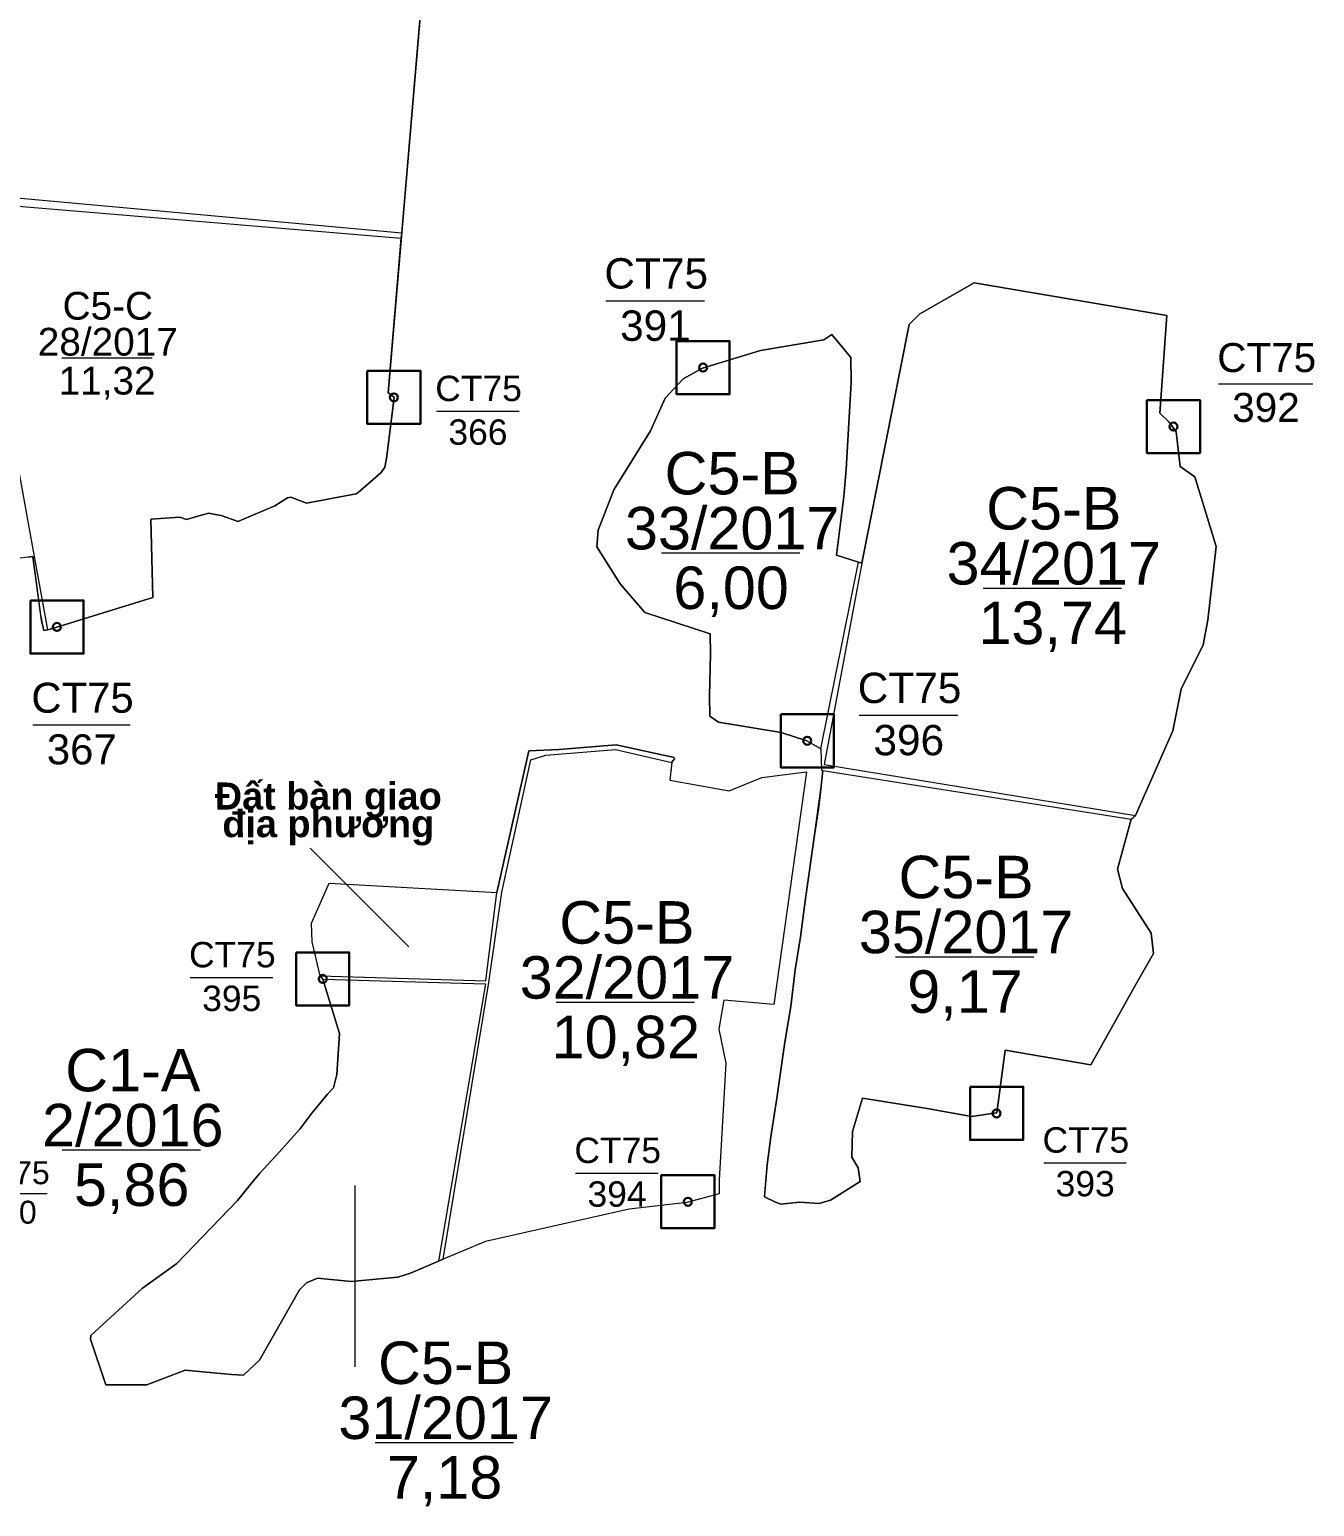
# Model space of a CAD drawing. Header units: metres. Extents: x 421956 to 424692, y 1528629 to 1533853.
# Drawn here: x 423431 to 424641, y 1530923 to 1532314 of the extents above; entities that cross this region are included whole.
import ezdxf
from ezdxf.enums import TextEntityAlignment as Align

# ---------------------------------------------------------------- set-up
doc = ezdxf.new("R2010")
doc.units = ezdxf.units.M
doc.header["$MEASUREMENT"] = 0
doc.layers.add('RanhFive', color=7, linetype='Continuous', lineweight=0)
doc.styles.add('Style-Arial', font='arial.ttf')

# ---------------------------------------------------------------- blocks, each defined once
blk = doc.blocks.new('*U0')
at = {"color": 0, "linetype": 'Continuous', "lineweight": -2, "ltscale": 10, "flags": 128}
blk.add_lwpolyline([(-150, 150), (150, 150), (150, -150), (-150, -150), (-150, 150)], close=True, dxfattribs=at)
at = {"color": 0, "linetype": 'Continuous', "lineweight": -2, "ltscale": 10}
blk.add_circle((-0.02828, 0.016065), 22.5, dxfattribs=at)
blk = doc.blocks.new('*U5')
at = {"layer": 'RanhFive', "color": 3, "linetype": 'Continuous', "lineweight": 13}
blk.add_line((-66.520877, -1.660429), (63.750129, -1.660429), dxfattribs=at)
at = {"layer": 'RanhFive', "color": 3, "linetype": 'Continuous', "lineweight": 13, "style": 'Style-Arial'}
blk.add_text('5,86', height=40, dxfattribs=at).set_placement((-1.025137, -54.422685), align=Align.CENTER)
at = {"layer": 'RanhFive', "color": 3, "linetype": 'Continuous', "lineweight": 13, "insert": (-0.000029, 1.089388), "char_height": 40, "attachment_point": 8, "line_spacing_factor": 0.776524, "style": 'Style-Arial'}
blk.add_mtext('C1-A\\P2/2016', dxfattribs=at)
blk = doc.blocks.new('*U6')
at = {"layer": 'RanhFive', "color": 3, "linetype": 'Continuous', "lineweight": 13}
blk.add_line((-66.520877, -1.660429), (63.750129, -1.660429), dxfattribs=at)
at = {"layer": 'RanhFive', "color": 3, "linetype": 'Continuous', "lineweight": 13, "style": 'Style-Arial'}
blk.add_text('6,00', height=40, dxfattribs=at).set_placement((-1.025137, -54.422685), align=Align.CENTER)
at = {"layer": 'RanhFive', "color": 3, "linetype": 'Continuous', "lineweight": 13, "insert": (-0.000029, 1.089388), "char_height": 40, "attachment_point": 8, "line_spacing_factor": 0.776524, "style": 'Style-Arial'}
blk.add_mtext('C5-B\\P33/2017', dxfattribs=at)
blk = doc.blocks.new('*U7')
at = {"layer": 'RanhFive', "color": 3, "linetype": 'Continuous', "lineweight": 13}
blk.add_line((-66.520877, -1.660429), (63.750129, -1.660429), dxfattribs=at)
at = {"layer": 'RanhFive', "color": 3, "linetype": 'Continuous', "lineweight": 13, "style": 'Style-Arial'}
blk.add_text('9,17', height=40, dxfattribs=at).set_placement((-1.025137, -54.422685), align=Align.CENTER)
at = {"layer": 'RanhFive', "color": 3, "linetype": 'Continuous', "lineweight": 13, "insert": (-0.000029, 1.089388), "char_height": 40, "attachment_point": 8, "line_spacing_factor": 0.776524, "style": 'Style-Arial'}
blk.add_mtext('C5-B\\P35/2017', dxfattribs=at)
blk = doc.blocks.new('*U8')
at = {"layer": 'RanhFive', "color": 3, "linetype": 'Continuous', "lineweight": 13}
blk.add_line((-66.520877, -1.660429), (63.750129, -1.660429), dxfattribs=at)
at = {"layer": 'RanhFive', "color": 3, "linetype": 'Continuous', "lineweight": 13, "style": 'Style-Arial'}
blk.add_text('7,18', height=40, dxfattribs=at).set_placement((-1.025137, -54.422685), align=Align.CENTER)
at = {"layer": 'RanhFive', "color": 3, "linetype": 'Continuous', "lineweight": 13, "insert": (-0.000029, 1.089388), "char_height": 40, "attachment_point": 8, "line_spacing_factor": 0.776524, "style": 'Style-Arial'}
blk.add_mtext('C5-B\\P31/2017', dxfattribs=at)
blk = doc.blocks.new('*U9')
at = {"layer": 'RanhFive', "color": 3, "linetype": 'Continuous', "lineweight": 13}
blk.add_line((-66.520877, -1.660429), (63.750129, -1.660429), dxfattribs=at)
at = {"layer": 'RanhFive', "color": 3, "linetype": 'Continuous', "lineweight": 13, "style": 'Style-Arial'}
blk.add_text('13,74', height=40, dxfattribs=at).set_placement((-1.025137, -54.422685), align=Align.CENTER)
at = {"layer": 'RanhFive', "color": 3, "linetype": 'Continuous', "lineweight": 13, "insert": (-0.000029, 1.089388), "char_height": 40, "attachment_point": 8, "line_spacing_factor": 0.776524, "style": 'Style-Arial'}
blk.add_mtext('C5-B\\P34/2017', dxfattribs=at)
blk = doc.blocks.new('*U10')
at = {"layer": 'RanhFive', "color": 3, "linetype": 'Continuous', "lineweight": 13}
blk.add_line((-66.520877, -1.660429), (63.750129, -1.660429), dxfattribs=at)
at = {"layer": 'RanhFive', "color": 3, "linetype": 'Continuous', "lineweight": 13, "style": 'Style-Arial'}
blk.add_text('10,82', height=40, dxfattribs=at).set_placement((-1.025137, -54.422685), align=Align.CENTER)
at = {"layer": 'RanhFive', "color": 3, "linetype": 'Continuous', "lineweight": 13, "insert": (-0.000029, 1.089388), "char_height": 40, "attachment_point": 8, "line_spacing_factor": 0.776524, "style": 'Style-Arial'}
blk.add_mtext('C5-B\\P32/2017', dxfattribs=at)
blk = doc.blocks.new('*U36')
at = {"layer": 'RanhFive', "color": 3, "linetype": 'Continuous', "lineweight": 13}
blk.add_line((-66.520877, -1.660429), (63.750129, -1.660429), dxfattribs=at)
at = {"layer": 'RanhFive', "color": 3, "linetype": 'Continuous', "lineweight": 13, "style": 'Style-Arial'}
blk.add_text('11,32', height=40, dxfattribs=at).set_placement((-1.025137, -54.422685), align=Align.CENTER)
at = {"layer": 'RanhFive', "color": 3, "linetype": 'Continuous', "lineweight": 13, "insert": (-0.000029, 1.089388), "char_height": 40, "attachment_point": 8, "line_spacing_factor": 0.776524, "style": 'Style-Arial'}
blk.add_mtext('C5-C\\P28/2017', dxfattribs=at)
blk = doc.blocks.new('*U53')
at = {"layer": 'RanhFive', "color": 3, "linetype": 'Continuous', "lineweight": 13}
blk.add_line((-66.520877, -1.660429), (63.750129, -1.660429), dxfattribs=at)
at = {"layer": 'RanhFive', "color": 3, "linetype": 'Continuous', "lineweight": 13, "style": 'Style-Arial'}
for s, p in [('CT75', (-0.000029, 14.422722)), ('392', (-1.025137, -54.422685))]:
    blk.add_text(s, height=40, dxfattribs=at).set_placement(p, align=Align.CENTER)
blk = doc.blocks.new('*U54')
at = {"layer": 'RanhFive', "color": 3, "linetype": 'Continuous', "lineweight": 13}
blk.add_line((-66.520877, -1.660429), (63.750129, -1.660429), dxfattribs=at)
at = {"layer": 'RanhFive', "color": 3, "linetype": 'Continuous', "lineweight": 13, "style": 'Style-Arial'}
for s, p in [('CT75', (-0.000029, 14.422722)), ('391', (-1.025137, -54.422685))]:
    blk.add_text(s, height=40, dxfattribs=at).set_placement(p, align=Align.CENTER)
blk = doc.blocks.new('*U55')
at = {"layer": 'RanhFive', "color": 3, "linetype": 'Continuous', "lineweight": 13}
blk.add_line((-66.520877, -1.660429), (63.750129, -1.660429), dxfattribs=at)
at = {"layer": 'RanhFive', "color": 3, "linetype": 'Continuous', "lineweight": 13, "style": 'Style-Arial'}
for s, p in [('CT75', (-0.000029, 14.422722)), ('396', (-1.025137, -54.422685))]:
    blk.add_text(s, height=40, dxfattribs=at).set_placement(p, align=Align.CENTER)
blk = doc.blocks.new('*U56')
at = {"layer": 'RanhFive', "color": 3, "linetype": 'Continuous', "lineweight": 13}
blk.add_line((-66.520877, -1.660429), (63.750129, -1.660429), dxfattribs=at)
at = {"layer": 'RanhFive', "color": 3, "linetype": 'Continuous', "lineweight": 13, "style": 'Style-Arial'}
for s, p in [('CT75', (-0.000029, 14.422722)), ('393', (-1.025137, -54.422685))]:
    blk.add_text(s, height=40, dxfattribs=at).set_placement(p, align=Align.CENTER)
blk = doc.blocks.new('*U57')
at = {"layer": 'RanhFive', "color": 3, "linetype": 'Continuous', "lineweight": 13}
blk.add_line((-66.520877, -1.660429), (63.750129, -1.660429), dxfattribs=at)
at = {"layer": 'RanhFive', "color": 3, "linetype": 'Continuous', "lineweight": 13, "style": 'Style-Arial'}
for s, p in [('CT75', (-0.000029, 14.422722)), ('394', (-1.025137, -54.422685))]:
    blk.add_text(s, height=40, dxfattribs=at).set_placement(p, align=Align.CENTER)
blk = doc.blocks.new('*U58')
at = {"layer": 'RanhFive', "color": 3, "linetype": 'Continuous', "lineweight": 13}
blk.add_line((-66.520877, -1.660429), (63.750129, -1.660429), dxfattribs=at)
at = {"layer": 'RanhFive', "color": 3, "linetype": 'Continuous', "lineweight": 13, "style": 'Style-Arial'}
for s, p in [('CT75', (-0.000029, 14.422722)), ('395', (-1.025137, -54.422685))]:
    blk.add_text(s, height=40, dxfattribs=at).set_placement(p, align=Align.CENTER)
blk = doc.blocks.new('*U61')
at = {"layer": 'RanhFive', "color": 3, "linetype": 'Continuous', "lineweight": 13}
blk.add_line((-66.520877, -1.660429), (63.750129, -1.660429), dxfattribs=at)
at = {"layer": 'RanhFive', "color": 3, "linetype": 'Continuous', "lineweight": 13, "style": 'Style-Arial'}
for s, p in [('CT75', (-0.000029, 14.422722)), ('370', (-1.025137, -54.422685))]:
    blk.add_text(s, height=40, dxfattribs=at).set_placement(p, align=Align.CENTER)
blk = doc.blocks.new('*U81')
at = {"layer": 'RanhFive', "color": 3, "linetype": 'Continuous', "lineweight": 13}
blk.add_line((-66.520877, -1.660429), (63.750129, -1.660429), dxfattribs=at)
at = {"layer": 'RanhFive', "color": 3, "linetype": 'Continuous', "lineweight": 13, "style": 'Style-Arial'}
for s, p in [('CT75', (-0.000029, 14.422722)), ('366', (-1.025137, -54.422685))]:
    blk.add_text(s, height=40, dxfattribs=at).set_placement(p, align=Align.CENTER)
blk = doc.blocks.new('*U82')
at = {"layer": 'RanhFive', "color": 3, "linetype": 'Continuous', "lineweight": 13}
blk.add_line((-66.520877, -1.660429), (63.750129, -1.660429), dxfattribs=at)
at = {"layer": 'RanhFive', "color": 3, "linetype": 'Continuous', "lineweight": 13, "style": 'Style-Arial'}
for s, p in [('CT75', (-0.000029, 14.422722)), ('367', (-1.025137, -54.422685))]:
    blk.add_text(s, height=40, dxfattribs=at).set_placement(p, align=Align.CENTER)

msp = doc.modelspace()

# ---------------------------------------------------------------- linework, layer by layer
at = {"layer": 'RanhFive', "color": 3, "linetype": 'Continuous', "lineweight": 13}
for p, q in [((423816.91, 1532533.46), (423768.9394, 1531971.8291)), ((423768.9394, 1531971.8291), (423774.665, 1531967.84)), ((423774.665, 1531967.84), (423773.76, 1531959.98)), ((423773.76, 1531959.98), (423767.38, 1531910.2)), ((423762.49, 1531897.02), (423749.89, 1531885.9)), ((423765.9, 1531901.79), (423762.49, 1531897.02)), ((423767.38, 1531910.2), (423765.9, 1531901.79)), ((423749.89, 1531885.9), (423745.46, 1531882)), ((423674.24, 1531872.92), (423662.31, 1531865.33)), ((423677.53, 1531873.77), (423674.24, 1531872.92)), ((423692.218, 1531868.134), (423677.53, 1531873.77)), ((423739.064, 1531876.786), (423692.218, 1531868.134)), ((423740.9, 1531877.98), (423739.064, 1531876.786)), ((423745.46, 1531882), (423740.9, 1531877.98)), ((423594.09, 1531856.95), (423579.09, 1531852.77)), ((423599.07, 1531858.34), (423594.09, 1531856.95)), ((423599.56, 1531858.48), (423599.07, 1531858.34)), ((423611.7, 1531856.42), (423599.56, 1531858.48)), ((423627.96, 1531850.69), (423611.7, 1531856.42)), ((423662.31, 1531865.33), (423631.31, 1531852.17)), ((423573.006, 1531854.835), (423545.566, 1531852.914)), ((423545.566, 1531852.914), (423547.4504, 1531779.1718)), ((423579.09, 1531852.77), (423573.006, 1531854.835)), ((423631.31, 1531852.17), (423627.96, 1531850.69)), ((423434.353, 1531817.8193), (423345.2295, 1531805.9084)), ((423442.54, 1531757.54), (423434.353, 1531817.8193)), ((423547.4504, 1531779.1718), (423456.964, 1531751.33)), ((423444.6846, 1531748.0851), (423442.54, 1531757.54)), ((423448.6561, 1531748.7737), (423444.6846, 1531748.0851)), ((423456.964, 1531751.33), (423448.6561, 1531748.7737))]:
    msp.add_line(p, q, dxfattribs=at)
at = {"layer": 'RanhFive', "color": 3, "linetype": 'Continuous', "lineweight": 0}
for p, q in [((423781.3905, 1532117.6044), (423781.8076, 1532122.4882)), ((424176.56, 1531636.83), (424211.776, 1531812.503)), ((424211.776, 1531812.503), (424214.959, 1531811.635)), ((424178.24, 1531616.27), (424468.674, 1531570.385)), ((424468.674, 1531570.385), (424472.7663, 1531574.0718)), ((423704.974, 1531423.116), (423707.442, 1531419.945)), ((423816.5582, 1531154.2902), (423820.8874, 1531156.1197))]:
    msp.add_line(p, q, dxfattribs=at)
at = {"layer": 'RanhFive', "color": 7, "linetype": 'Continuous', "lineweight": 0}
for p, q in [((423695.751259, 1531543.156004), (423788.56973, 1531450.276392)), ((423737.83421, 1531054.835258), (423737.83421, 1531225.639291))]:
    msp.add_line(p, q, dxfattribs=at)
at = {"layer": 'RanhFive', "color": 3, "linetype": 'Continuous', "lineweight": 0, "flags": 128}
for points in [[(423290.631, 1532625.52), (423325.388, 1532398.004), (423374.1268, 1532159.4133), (423781.8076, 1532122.4882)], [(423781.8076, 1532122.4882), (423816.91, 1532533.46), (423627.25, 1532565.268)], [(423448.6561, 1531748.7737), (423436.1424, 1531817.9073), (423375.593, 1532151.4484), (423781.3905, 1532117.6044)], [(423448.6561, 1531748.7737), (423456.964, 1531751.33), (423547.4504, 1531779.1718), (423545.566, 1531852.914), (423573.006, 1531854.835), (423579.09, 1531852.77), (423594.09, 1531856.95), (423599.07, 1531858.34), (423599.56, 1531858.48), (423611.7, 1531856.42), (423627.96, 1531850.69), (423631.31, 1531852.17), (423662.31, 1531865.33), (423674.24, 1531872.92), (423677.53, 1531873.77), (423692.218, 1531868.134), (423739.064, 1531876.786), (423740.9, 1531877.98), (423745.46, 1531882), (423749.89, 1531885.9), (423762.49, 1531897.02), (423765.9, 1531901.79), (423767.38, 1531910.2), (423773.76, 1531959.98), (423774.665, 1531967.84), (423768.9394, 1531971.8291), (423781.3905, 1532117.6044)], [(424214.959, 1531811.635), (424259.497, 1532036.08), (424269.533, 1532046.088), (424320.85, 1532075.538), (424502.3487, 1532044.7681), (424495.6505, 1531952.5889), (424504.483, 1531944.247), (424511.044, 1531935.16), (424514.7051, 1531902.6353), (424528.5789, 1531892.658), (424548.6888, 1531827.2756), (424540.9024, 1531757.7515), (424536.5, 1531734.52), (424515.88, 1531693.02), (424507.85, 1531653.8), (424472.7663, 1531574.0718)], [(424176.56, 1531636.83), (424163.344, 1531644.146), (424139.247, 1531652.107), (424080.188, 1531661.742), (424071.971, 1531667.378), (424071.72, 1531686.37), (424072.58, 1531726.55), (424072.271, 1531744.827), (424010.747, 1531765.095), (423987.5825, 1531791.9939), (423965.4766, 1531826.8506), (423966.6934, 1531842.6704), (423981.5545, 1531880.425), (424016.1835, 1531936.0758), (424029.9558, 1531966.9105), (424046.854, 1531984.983), (424064.905, 1531994.961), (424119.762, 1532011.58), (424179.319, 1532021.89), (424186.865, 1532026.657), (424204.6, 1532005.048), (424205.064, 1531981.617), (424200.285, 1531899.775), (424198.065, 1531874.375), (424191.263, 1531819.022), (424211.776, 1531812.503)], [(423430.5143, 1531817.3063), (423434.353, 1531817.8193), (423441.7977, 1531763.0054), (423442.096, 1531761.57), (423443.4674, 1531753.4512), (423444.1348, 1531750.5092), (423444.6846, 1531748.0851), (423448.6561, 1531748.7737)], [(424214.959, 1531811.635), (424179.5753, 1531622.1136), (424472.7663, 1531574.0718)], [(423820.8874, 1531156.1197), (423863.886, 1531416.849), (423876.237, 1531501.92), (423903.255, 1531626.354), (423917.466, 1531630.724), (423982.99, 1531635.979), (424036.2676, 1531623.9754)], [(424036.2676, 1531623.9754), (424036.3, 1531624.26), (424038.73, 1531627.15), (424038.267, 1531628.403), (423983.598, 1531640.556), (423930.21, 1531636.15), (423901.5556, 1531634.9167), (423871.335, 1531501.52)], [(424176.56, 1531636.83), (424177.03, 1531616.49), (424178.24, 1531616.27)], [(424036.2676, 1531623.9754), (424034.371, 1531607.304), (424090.074, 1531597.32), (424120.865, 1531609.835), (424162.893, 1531615.049), (424132.151, 1531396.119), (424085.28, 1531400.01), (424080.4635, 1531372.7397), (424086.9512, 1531340.7476), (424080.84, 1531230.95), (424080.649, 1531217.681), (424050.241, 1531209.759), (423995.976, 1531203.359), (423860.706, 1531172.947), (423820.8874, 1531156.1197)], [(424468.674, 1531570.385), (424455.85, 1531523.459), (424460.608, 1531505.278), (424487.4471, 1531463.2215), (424489.826, 1531444.087), (424473.533, 1531415.561), (424430.618, 1531339.072), (424350.124, 1531353.094), (424342.065, 1531293.917), (424318.446, 1531290.621), (424276.435, 1531298.011), (424215.709, 1531307.877), (424206.42, 1531276.51), (424205.71, 1531252.3324), (424211.717, 1531242.344), (424213.553, 1531229.298), (424185.51, 1531211.877), (424174.8, 1531208.813), (424156.217, 1531209.956), (424138.877, 1531208.165), (424133.818, 1531209.907), (424123.4258, 1531214.9072), (424126, 1531245.19), (424129.24, 1531271.58), (424135.07, 1531307.82), (424142.62, 1531360.56), (424148.07, 1531394.28), (424152.16, 1531428.7), (424157.29, 1531459.75), (424162.05, 1531495.68), (424170.8, 1531557.62), (424176.5, 1531598.64), (424178.24, 1531616.27)], [(423704.974, 1531423.116), (423697.537, 1531455.137), (423696.895, 1531472.552), (423713.524, 1531510.351), (423871.335, 1531501.52)], [(423704.974, 1531423.116), (423861.0775, 1531418.4007), (423871.335, 1531501.52)], [(423707.442, 1531419.945), (423723.1736, 1531368.7402), (423720.6714, 1531330.0195), (423717.6529, 1531317.6291), (423711.99, 1531311.67), (423706.06, 1531304.52), (423697.07, 1531293.57), (423685.91, 1531278.76), (423674.25, 1531265.67), (423667.12, 1531257.56), (423648.16, 1531237.3), (423639.14, 1531226.21), (423627.277, 1531211.419), (423570.1725, 1531152.2904), (423537.8744, 1531128.8568), (423489.139, 1531084.389), (423488.657, 1531080.822), (423503.3339, 1531037.9204), (423541.7174, 1531037.8594), (423577.8233, 1531051.8477), (423621.479, 1531047.695), (423632.826, 1531047.202), (423647.77, 1531061.19), (423685.495, 1531127.515), (423692.08, 1531134.11), (423702.61, 1531138.26), (423734.12, 1531135.29), (423778.23, 1531139.28), (423790.171, 1531143.139), (423816.5582, 1531154.2902)], [(423707.442, 1531419.945), (423860.6449, 1531415.4207), (423816.5582, 1531154.2902)]]:
    msp.add_lwpolyline(points, dxfattribs=at)
at = {"layer": 'RanhFive', "color": 3, "linetype": 'Continuous', "lineweight": 13, "flags": 128}
for points in [[(424548.6888, 1531827.2756), (424528.5789, 1531892.658), (424514.7051, 1531902.6353), (424511.044, 1531935.16), (424504.483, 1531944.247), (424495.6505, 1531952.5889), (424502.3487, 1532044.7681), (424320.85, 1532075.538), (424269.533, 1532046.088), (424259.497, 1532036.08), (424214.959, 1531811.635), (424211.776, 1531812.503), (424191.263, 1531819.022), (424198.065, 1531874.375), (424200.285, 1531899.775), (424205.064, 1531981.617), (424204.6, 1532005.048), (424186.865, 1532026.657), (424179.319, 1532021.89), (424119.762, 1532011.58), (424064.905, 1531994.961), (424046.854, 1531984.983), (424029.9558, 1531966.9105), (424016.1835, 1531936.0758), (423981.5545, 1531880.425), (423966.6934, 1531842.6704), (423965.4766, 1531826.8506), (423987.5825, 1531791.9939), (424010.747, 1531765.095), (424072.271, 1531744.827), (424072.58, 1531726.55), (424071.72, 1531686.37), (424071.971, 1531667.378), (424080.188, 1531661.742), (424139.247, 1531652.107), (424163.344, 1531644.146), (424176.56, 1531636.83), (424177.03, 1531616.49), (424178.24, 1531616.27), (424176.5, 1531598.64), (424174.12, 1531580.15), (424170.8, 1531557.62), (424162.05, 1531495.68), (424157.29, 1531459.75), (424152.16, 1531428.7), (424148.07, 1531394.28), (424142.62, 1531360.56), (424135.07, 1531307.82), (424129.24, 1531271.58), (424126, 1531245.19), (424123.55, 1531216.16), (424123.4258, 1531214.9072), (424133.818, 1531209.907), (424138.877, 1531208.165), (424156.217, 1531209.956), (424174.8, 1531208.813), (424185.51, 1531211.877), (424213.553, 1531229.298), (424211.717, 1531242.344), (424205.71, 1531252.3324), (424206.42, 1531276.51), (424215.709, 1531307.877), (424276.435, 1531298.011), (424318.446, 1531290.621), (424342.065, 1531293.917), (424350.124, 1531353.094), (424430.618, 1531339.072), (424473.533, 1531415.561), (424489.826, 1531444.087), (424487.4471, 1531463.2215), (424460.608, 1531505.278), (424455.85, 1531523.459), (424468.674, 1531570.385), (424472.7663, 1531574.0718), (424507.85, 1531653.8), (424515.88, 1531693.02), (424536.5, 1531734.52), (424540.9024, 1531757.7515), (424548.6888, 1531827.2756)], [(424162.893, 1531615.049), (424132.151, 1531396.119), (424085.28, 1531400.01), (424080.4635, 1531372.7397), (424086.9512, 1531340.7476), (424080.84, 1531230.95), (424080.649, 1531217.681), (424050.241, 1531209.759), (423995.976, 1531203.359), (423860.706, 1531172.947), (423820.8874, 1531156.1197), (423790.171, 1531143.139), (423778.23, 1531139.28), (423734.12, 1531135.29), (423702.61, 1531138.26), (423692.08, 1531134.11), (423685.495, 1531127.515), (423647.77, 1531061.19), (423632.826, 1531047.202), (423621.479, 1531047.695), (423577.8233, 1531051.8477), (423541.7174, 1531037.8594), (423503.3339, 1531037.9204), (423488.657, 1531080.822), (423489.139, 1531084.389), (423537.8744, 1531128.8568), (423570.1725, 1531152.2904), (423627.277, 1531211.419), (423639.14, 1531226.21), (423648.16, 1531237.3), (423667.12, 1531257.56), (423674.25, 1531265.67), (423685.91, 1531278.76), (423697.07, 1531293.57), (423706.06, 1531304.52), (423711.99, 1531311.67), (423717.6529, 1531317.6291), (423720.6714, 1531330.0195), (423723.1736, 1531368.7402), (423707.442, 1531419.945), (423704.974, 1531423.116), (423697.537, 1531455.137), (423696.895, 1531472.552), (423713.524, 1531510.351), (423871.335, 1531501.52), (423901.5556, 1531634.9167), (423930.21, 1531636.15), (423983.598, 1531640.556), (424038.267, 1531628.403), (424038.73, 1531627.15), (424036.3, 1531624.26), (424034.371, 1531607.304), (424090.074, 1531597.32), (424120.865, 1531609.835), (424162.893, 1531615.049)]]:
    msp.add_lwpolyline(points, dxfattribs=at)

# ---------------------------------------------------------------- block references
at = {"layer": 'RanhFive', "color": 3, "linetype": 'Continuous', "lineweight": 13}
for name, p, xscale, yscale, zscale in [('*U54', (424021.461329, 1532059.7212), 0.714489, 0.714489, 0.714489), ('*U36', (423505.070943, 1532005.833393), 0.653271, 0.653271, 0.653271), ('*U53', (424596.307167, 1531981.610888), 0.68171, 0.68171, 0.68171), ('*U81', (423854.199343, 1531955.481094), 0.596897, 0.596897, 0.596897), ('*U55', (424259.998592, 1531669.522364), 0.713981, 0.713981, 0.713981), ('*U82', (423481.266301, 1531660.534001), 0.705424, 0.705424, 0.705424), ('*U58', (423622.352845, 1531422.405618), 0.596897, 0.596897, 0.596897), ('*U56', (424425.998239, 1531247.919407), 0.596897, 0.596897, 0.596897), ('*U57', (423985.186734, 1531238.152392), 0.596897, 0.596897, 0.596897), ('*U61', (423413.528729, 1531219.050789), 0.539318, 0.539318, 0.539318)]:
    msp.add_blockref(name, p, dxfattribs=dict(at, xscale=xscale, yscale=yscale, zscale=zscale))
at = {"layer": 'RanhFive', "color": 3, "linetype": 'Continuous', "lineweight": 30, "ltscale": 1.666667, "xscale": 0.166667, "yscale": 0.166667, "zscale": 0.166667}
for p in [(424065.613, 1531995.611), (423774.415, 1531967.614), (424508.541713, 1531940.109323), (423457.193, 1531751.432), (424163.735, 1531644.293), (423707.405, 1531420.113), (424341.986, 1531293.532), (424051.25, 1531210.367)]:
    msp.add_blockref('*U0', p, dxfattribs=at)
at = {"layer": 'RanhFive', "color": 3, "linetype": 'Continuous', "lineweight": 13}
for name, p in [('*U6', (424092.98288, 1531822.805203)), ('*U9', (424395.822806, 1531789.746358)), ('*U7', (424313.230099, 1531442.628485)), ('*U10', (423993.871632, 1531399.873581)), ('*U5', (423528.599381, 1531260.804837)), ('*U8', (423823.180037, 1530985.314462))]:
    msp.add_blockref(name, p, dxfattribs=at)

# ---------------------------------------------------------------- texts
at = {"layer": 'RanhFive', "color": 7, "linetype": 'Continuous', "lineweight": 0, "insert": (423712.663099, 1531575.363311), "char_height": 25.5, "width": 602.738771, "attachment_point": 5, "line_spacing_factor": 0.611765, "style": 'Style-Arial'}
msp.add_mtext('\\fArial|b1|i0|c00|p39;Đất bàn giao\\Pđịa phương', dxfattribs=at)

doc.saveas('drawing.dxf')
